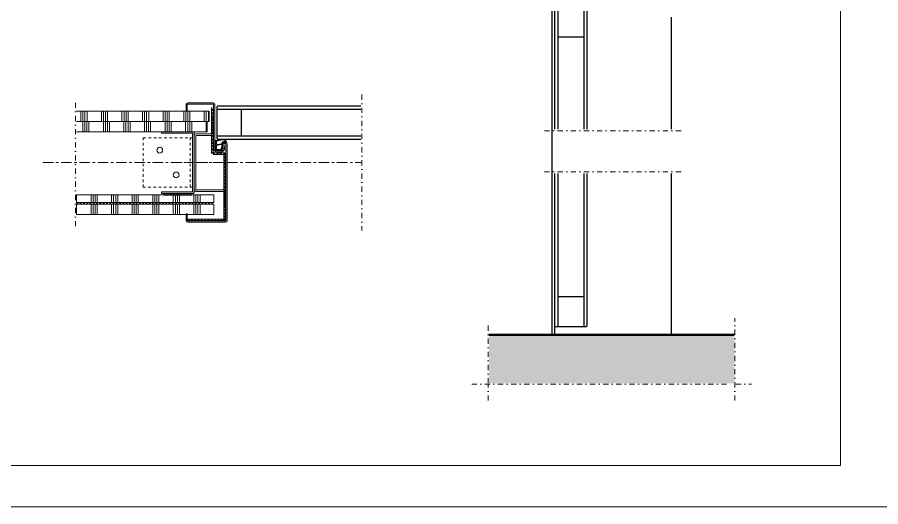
# Model space of a CAD drawing. Header units: millimetres. Extents: x -15087 to -10887, y 4459 to 7429.
# Drawn here: x -14038 to -12988, y 4459 to 5053 of the extents above; entities that cross this region are included whole.
import ezdxf

# ---------------------------------------------------------------- set-up
doc = ezdxf.new("R2010")
doc.units = ezdxf.units.MM
for name, pattern in [('Dash', [6.35, 3.175, -3.175]), ('Dash dot', [15.875, 6.35, -4.7625, 0, -4.7625]), ('Grid Line', [22.225, 12.7, -3.175, 3.175, -3.175]), ('Streep 2_2', [4, 2, -2]), ('Streep-stip _ detail', [4, 2, -1, 0, -1])]:
    doc.linetypes.add(name, pattern=pattern)
for name, color, linetype, lineweight in [('A-DETL', 90, 'Continuous', 13), ('A-DETL-GENF', 92, 'Continuous', 18), ('A-DETL-MBND', 5, 'Continuous', 25)]:
    doc.layers.add(name, color=color, linetype=linetype, lineweight=lineweight)

# ---------------------------------------------------------------- blocks, each defined once
blk = doc.blocks.new('32 binnendeur-vertikaal - D 40 _sp17_-2409984-32_2 Binnenkozijnen - Staal')
at = {"layer": 'A-DETL-GENF', "lineweight": 25}
for p, q in [((-920.3, 1036.5), (-921.3, 1035.5)), ((-921.3, 1035.5), (-921.3, 1032.5)), ((-885.3, 1032.5), (-921.3, 1032.5)), ((-921.3, 1032.5), (-921.3, 1000.5)), ((-735.4, 1032.5), (-921.3, 1032.5)), ((-735.4, 1036.5), (-920.3, 1036.5)), ((-885.3, 1000.5), (-885.3, 1032.5)), ((-534.3, 1036.5), (-681.4, 1036.5)), ((-533.3, 1032.5), (-681.4, 1032.5)), ((-569.3, 1032.5), (-569.3, 1000.5)), ((-533.3, 1032.5), (-569.3, 1032.5)), ((-533.3, 1035.5), (-534.3, 1036.5)), ((-533.3, 1032.5), (-533.3, 1035.5)), ((-533.3, 1000.5), (-533.3, 1032.5)), ((-921.3, 1000.5), (-921.3, 997.5)), ((-921.3, 1000.5), (-885.3, 1000.5)), ((-921.3, 1000.5), (-735.4, 1000.5)), ((-921.3, 997.5), (-920.3, 996.5)), ((-681.4, 1000.5), (-533.3, 1000.5)), ((-569.3, 1000.5), (-533.3, 1000.5)), ((-534.3, 996.5), (-533.3, 997.5)), ((-533.3, 997.5), (-533.3, 1000.5)), ((-920.3, 996.5), (-735.4, 996.5)), ((-681.4, 996.5), (-534.3, 996.5))]:
    blk.add_line(p, q, dxfattribs=at)
blk = doc.blocks.new('00 afbreeklijn 2 s l - breed 50-2323006-32_2 Binnenkozijnen - Staal')
at = {"layer": 'A-DETL-GENF', "linetype": 'Dash dot'}
for p, q in [((154, 50), (-15, 50)), ((154, 0), (-15, 0))]:
    blk.add_line(p, q, dxfattribs=at)
blk = doc.blocks.new('23 vloerweergave - 23 DI vloerweergave s e-V11-32_2 Binnenkozijnen - Staal')
at = {"layer": 'A-DETL-GENF', "linetype": 'Dash dot'}
blk.add_hatch(color=256, dxfattribs=at).paths.add_polyline_path([(149, 59), (-149, 59), (-149, 0), (149, 0)])
for p, q in [((-150, 80), (-150, -20)), ((150, 80), (150, 61)), ((-151, 60), (-170, 60)), ((170, 60), (-149, 60)), ((150, 59), (150, -20))]:
    blk.add_line(p, q, dxfattribs=at)
at = {"layer": 'A-DETL-GENF', "lineweight": 50}
blk.add_line((-149, 0), (149, 0), dxfattribs=at)
blk = doc.blocks.new('40  gipsplaat - D9_5-2957676-32_2 Binnenkozijnen - Staal')
at = {"layer": 'A-DETL-GENF', "lineweight": 13}
h = blk.add_hatch(dxfattribs=at)
h.set_pattern_fill('FP_121', color=256, style=0, pattern_type=2)
h.set_pattern_definition([(90, (13976.854, -4837.594), (-25, 1e-15), []), (90, (13979.354, -4837.594), (-25, 1e-15), []), (90, (13981.854, -4837.594), (-25, 1e-15), []), (90, (13984.354, -4837.594), (-25, 1e-15), [])])
h.paths.add_polyline_path([(1, -9.5), (168.1, -9.5), (168.1, 0), (1, 0)])
at = {"layer": 'A-DETL-GENF'}
for p, q in [((168.1, 0), (1, 0)), ((168.1, 0), (1, 0)), ((168.1, -9.5), (168.1, 0)), ((168.1, -9.5), (168.1, 0)), ((1, -9.5), (168.1, -9.5)), ((1, -9.5), (168.1, -9.5))]:
    blk.add_line(p, q, dxfattribs=at)
blk = doc.blocks.new('40  gipsplaat - D12_5-2957677-32_2 Binnenkozijnen - Staal')
at = {"layer": 'A-DETL-GENF', "lineweight": 13}
h = blk.add_hatch(dxfattribs=at)
h.set_pattern_fill('FP_122', color=256, style=0, pattern_type=2)
h.set_pattern_definition([(90, (13976.854, -4826.094), (-25, 1e-15), []), (90, (13979.354, -4826.094), (-25, 1e-15), []), (90, (13981.854, -4826.094), (-25, 1e-15), []), (90, (13984.354, -4826.094), (-25, 1e-15), [])])
h.paths.add_polyline_path([(134.3, -12.5), (134.3, -11.8), (135.8, -11.8), (135.8, -12.5), (168.1, -12.5), (168.1, 0), (1, 0), (1, -12.5)])
at = {"layer": 'A-DETL-GENF'}
for p, q in [((168.1, 0), (1, 0)), ((168.1, 0), (1, 0)), ((168.1, -12.5), (168.1, 0)), ((168.1, -12.5), (168.1, 0)), ((1, -12.5), (134.3, -12.5)), ((1, -12.5), (134.3, -12.5)), ((135.8, -12.5), (168.1, -12.5)), ((135.8, -12.5), (168.1, -12.5))]:
    blk.add_line(p, q, dxfattribs=at)
blk = doc.blocks.new('40  gipsplaat - D12_5-2957678-32_2 Binnenkozijnen - Staal')
at = {"layer": 'A-DETL-GENF', "lineweight": 13}
h = blk.add_hatch(dxfattribs=at)
h.set_pattern_fill('FP_123', color=256, style=0, pattern_type=2)
h.set_pattern_definition([(270, (-13816.854, 4914.3), (25, 1e-15), []), (270, (-13819.354, 4914.3), (25, 1e-15), []), (270, (-13821.854, 4914.3), (25, 1e-15), []), (270, (-13824.354, 4914.3), (25, 1e-15), [])])
h.paths.add_polyline_path([(15.7, 0), (0, 0), (0, -12.5), (159, -12.5), (159, 0), (16.5, 0)])
at = {"layer": 'A-DETL-GENF'}
for p, q in [((16.7, 0), (0, 0)), ((0, 0), (0, -12.5)), ((16.7, 0), (0, 0)), ((0, 0), (0, -12.5)), ((55.7, 0), (16.7, 0)), ((159, 0), (55.7, 0)), ((159, 0), (55.7, 0)), ((0, -12.5), (159, -12.5))]:
    blk.add_line(p, q, dxfattribs=at)
blk = doc.blocks.new('40  gipsplaat - D12_5-2957679-32_2 Binnenkozijnen - Staal')
at = {"layer": 'A-DETL-GENF', "lineweight": 13}
h = blk.add_hatch(dxfattribs=at)
h.set_pattern_fill('FP_124', color=256, style=0, pattern_type=2)
h.set_pattern_definition([(270, (-13814.486, 4926.8), (25, 1e-15), []), (270, (-13816.986, 4926.8), (25, 1e-15), []), (270, (-13819.486, 4926.8), (25, 1e-15), []), (270, (-13821.986, 4926.8), (25, 1e-15), [])])
h.paths.add_polyline_path([(18.9, 0), (0, 0), (0, -12.5), (161.4, -12.5), (161.4, 0), (26.6, 0)])
at = {"layer": 'A-DETL-GENF'}
for p, q in [((161.4, 0), (0, 0)), ((0, 0), (0, -12.5)), ((161.4, 0), (0, 0)), ((0, 0), (0, -12.5)), ((0, -12.5), (26.6, -12.5)), ((0, -12.5), (26.6, -12.5)), ((26.6, -12.5), (28.1, -12.5)), ((28.1, -12.5), (161.4, -12.5)), ((28.1, -12.5), (161.4, -12.5))]:
    blk.add_line(p, q, dxfattribs=at)
blk = doc.blocks.new('22 verzwaard metalstud profiel - 75 mm-2059195-32_2 Binnenkozijnen - Staal')
at = {"layer": 'A-DETL-GENF'}
blk.add_hatch(color=256, dxfattribs=at).paths.add_polyline_path([(37.5, -40), (37.5, -1), (36.5, 0), (-36.5, 0), (-37.5, -1), (-37.5, -40), (-35.5, -40), (-35.5, -2), (35.5, -2), (35.5, -40)])
for p, q in [((-36.5, 0), (-37.5, -1)), ((-37.5, -1), (-36.5, 0)), ((-33, 0), (-36.5, 0)), ((-33, 0), (-36.5, 0)), ((36.5, 0), (33, 0)), ((36.5, 0), (33, 0)), ((37.5, -1), (36.5, 0)), ((-37.5, -1), (-37.5, -40)), ((-37.5, -40), (-37.5, -1)), ((-35.5, -2), (35.5, -2)), ((-35.5, -40), (-35.5, -2)), ((-35.5, -40), (-35.5, -2)), ((-35.5, -2), (35.5, -2)), ((35.5, -2), (35.5, -40)), ((35.5, -40), (35.5, -2)), ((37.5, -1), (36.5, 0)), ((37.5, -40), (37.5, -1)), ((37.5, -40), (37.5, -1)), ((-37.5, -40), (-35.5, -40)), ((-37.5, -40), (-35.5, -40)), ((35.5, -40), (37.5, -40)), ((35.5, -40), (37.5, -40))]:
    blk.add_line(p, q, dxfattribs=at)
blk = doc.blocks.new('00 Afbreeklijn 0 s l - Type 1-2393058-32_2 Binnenkozijnen - Staal')
at = {"layer": 'A-DETL-GENF', "linetype": 'Dash dot'}
blk.add_line((140, 0), (-15, 0), dxfattribs=at)
blk = doc.blocks.new('30 L-anker plat a e - 60x60-4462558-32_2 Binnenkozijnen - Staal')
at = {"layer": 'A-DETL-GENF', "linetype": 'Streep-stip _ detail', "lineweight": 13}
for p, q in [((5, 4), (5, 30)), ((5, -15), (5, 2))]:
    blk.add_line(p, q, dxfattribs=at)
at = {"layer": 'A-DETL-GENF', "linetype": 'Dash'}
for p, q in [((-25, -60), (-25, 0)), ((35, 0), (-25, 0)), ((35, 0), (35, -60)), ((35, -3), (-25, -3)), ((35, -60), (-25, -60))]:
    blk.add_line(p, q, dxfattribs=at)
at = {"layer": 'A-DETL-GENF', "lineweight": 13}
for centre in [(20, -20), (-10, -40)]:
    blk.add_circle(centre, 3.5, dxfattribs=at)
blk = doc.blocks.new('30 loodslabbe - 2mm-2409258-32_2 Binnenkozijnen - Staal')
at = {"layer": 'A-DETL-GENF'}
for p, q in [((0, 2), (165.9, 2)), ((0, 0), (165.9, 0))]:
    blk.add_line(p, q, dxfattribs=at)
at = {"layer": 'A-DETL-GENF', "linetype": 'Streep 2_2', "lineweight": 50}
blk.add_line((0, 1), (165.9, 1), dxfattribs=at)
blk = doc.blocks.new('32 stalen kozijn kierdichting - 50x125 sp 15x48-V79-32_2 Binnenkozijnen - Staal')
at = {"layer": 'A-DETL-GENF', "lineweight": 13}
blk.add_hatch(color=256, dxfattribs=at).paths.add_polyline_path([(48, -72.5), (48.5, -72.4), (49, -72.2), (49.4, -71.9), (49.7, -71.5), (49.9, -71), (50, -70.5), (50, 22.5), (49.9, 23), (49.7, 23.5), (49.4, 23.9), (49, 24.2), (48.5, 24.4), (47.8, 24.5), (46, 24.5), (45.9, 24.4), (45.4, 24.3), (45, 23.9), (44.6, 23.5), (44.5, 23.1), (44.4, 22.6), (44.4, 22.2), (45.2, 17.4), (45.3, 16.8), (45.2, 16.2), (44.9, 15.6), (44.5, 15.2), (44, 14.8), (43.4, 14.6), (42.8, 14.5), (37.5, 14.5), (36.9, 14.6), (36.2, 14.9), (35.7, 15.3), (35.3, 15.8), (35.1, 16.6), (35, 17), (35, 70.5), (34.9, 71), (34.7, 71.5), (34.4, 71.9), (34, 72.2), (33.5, 72.4), (33, 72.5), (2, 72.5), (1.5, 72.4), (1, 72.2), (0.6, 71.9), (0.3, 71.5), (0.1, 71), (0, 70.5), (0, 62.5), (1.5, 62.5), (1.5, 71), (33.5, 71), (33.5, 17), (33.6, 16), (34, 15), (34.7, 14.2), (35.5, 13.5), (36.5, 13.1), (37.5, 13), (42.8, 13), (43.8, 13.1), (44.7, 13.5), (45.5, 14.1), (46.1, 14.8), (46.6, 15.7), (46.8, 16.7), (46.7, 17.7), (45.8, 23), (48.5, 23), (48.5, -71), (1.5, -71), (1.5, -62.5), (0, -62.5), (0, -70.5), (0.1, -71), (0.3, -71.5), (0.6, -71.9), (1, -72.2), (1.5, -72.4), (2, -72.5), (9.2, -72.5)])
h = blk.add_hatch(color=256, dxfattribs=at)
h.paths.add_polyline_path([(37.5, 14.6), (41.4, 15), (45, 16.5), (45.2, 16.8), (45.1, 17), (45.1, 17), (44.9, 17.1), (44.1, 16.8), (44.4, 22.9), (44.6, 23.5), (45, 24), (45.5, 24.3), (46, 24.6), (46.7, 24.7), (47.2, 24.7), (47.8, 24.5), (48.9, 24.5), (49, 24.9), (48.9, 25.4), (48.5, 26.3), (48, 27.1), (47.3, 27.7), (46.4, 28.2), (45.5, 28.5), (44, 28.5), (36.9, 26.9), (36.3, 26.9), (35.6, 27), (35, 27.2), (35, 26.2), (36.1, 25.4), (36.1, 22), (35, 22), (35, 21.2), (36.1, 20.4), (36.1, 16.6), (35, 16.9), (35.1, 16.3), (35.4, 15.7), (35.8, 15.3), (36.3, 14.9), (36.9, 14.7)])
h.paths.add_polyline_path([(37.6, 15.8), (37.4, 15.9), (37.2, 16.1), (37.1, 16.3), (37.1, 20.6), (37.3, 20.9), (37.5, 21), (37.6, 21.1), (42.9, 21.7), (43.1, 21.6), (43.2, 21.4), (43.3, 21.3), (43.1, 16.9), (42.9, 16.6), (42.5, 16.4), (40.1, 15.9)])
h.paths.add_polyline_path([(37.6, 22.1), (37.4, 22.2), (37.2, 22.4), (37.1, 22.7), (37.1, 25.7), (37.3, 26), (37.6, 26.2), (44.6, 27.7), (45.4, 27.6), (46.2, 27.3), (46.9, 26.8), (47.5, 26.1), (47.5, 25.9), (47.4, 25.8), (47.3, 25.7), (47.1, 25.6), (46.3, 25.7), (45.6, 25.6), (44.9, 25.3), (44.3, 24.9), (43.8, 24.3), (43.4, 23.6), (43.2, 22.9), (37.8, 22.1)])
at = {"layer": 'A-DETL-GENF'}
for p, q in [((0, 70.5), (0, 62.5)), ((1.5, 62.5), (1.5, 71)), ((1.5, 71), (33.5, 71)), ((33, 72.5), (2, 72.5)), ((33.5, 71), (33.5, 53.5)), ((35, 27.2), (35, 70.5)), ((0, 62.5), (1.5, 62.5)), ((33.5, 35), (33.5, 17)), ((35, 22), (35, 26.2)), ((35, 17), (35, 21.2)), ((44.4, 22.2), (45.2, 17.4)), ((46.7, 17.7), (45.8, 23)), ((45.8, 23), (48.5, 23)), ((47.8, 24.5), (46.4, 24.5)), ((48.5, 23), (48.5, -35)), ((50, -70.5), (50, 22.5)), ((42.8, 14.5), (37.5, 14.5)), ((37.5, 13), (42.8, 13)), ((1.5, -62.5), (0, -62.5)), ((0, -62.5), (0, -70.5)), ((1.5, -71), (1.5, -62.5)), ((48.5, -52.5), (48.5, -71)), ((48.5, -71), (1.5, -71)), ((2, -72.5), (48, -72.5))]:
    blk.add_line(p, q, dxfattribs=at)
at = {"layer": 'A-DETL-GENF', "lineweight": 13}
for p, q in [((33.5, 53.5), (31.5, 53.5)), ((31.5, 53.5), (31.5, 35)), ((33.5, 35), (33.5, 53.5)), ((10, 33), (10, -33)), ((31.5, 35), (12, 35)), ((12, -33), (12, 33)), ((12, 33), (31.5, 33)), ((35, 27.2), (35, 26.2)), ((35, 26.2), (36.1, 25.4)), ((36.1, 22), (35, 22)), ((35, 22), (35, 21.2)), ((35, 21.2), (36.1, 20.4)), ((36.1, 25.4), (36.1, 22)), ((44, 28.5), (36.9, 26.9)), ((37.1, 22.7), (37.1, 25.5)), ((37.6, 26.2), (44.6, 27.7)), ((37.6, 21.1), (42.7, 21.8)), ((43.2, 22.9), (37.8, 22.1)), ((43.3, 21.3), (43.1, 17.1)), ((44.1, 16.8), (44.4, 22.9)), ((47.8, 24.5), (48.9, 24.5)), ((36.1, 16.6), (35, 16.9)), ((36.1, 20.4), (36.1, 16.6)), ((37.1, 16.3), (37.1, 20.5)), ((44.9, 17.1), (44.1, 16.8)), ((46.5, -33), (12, -33)), ((12, -35), (46.5, -35)), ((46.5, -35), (46.5, -52.5)), ((48.5, -52.5), (48.5, -35)), ((46.5, -52.5), (48.5, -52.5))]:
    blk.add_line(p, q, dxfattribs=at)
at = {"layer": 'A-DETL-GENF'}
for centre, radius, start, end in [((2, 70.5), 2, 90, 180), ((33, 70.5), 2, 360, 90), ((46.4, 22.5), 2, 161.4286, 190), ((46.4, 22.5), 2, 90, 132.8571), ((48, 22.5), 2, 0, 90), ((37.5, 17), 4, 180, 270), ((37.5, 17), 2.53, 180, 182.5584), ((37.5, 17.1), 2.53, 184.5248, 269.2541), ((37.5, 17), 2.53, 195, 270), ((42.8, 17), 4.01, 270, 10), ((42.8, 17), 2.5, 270, 10), ((2, -70.5), 2, 180, 270), ((48, -70.5), 2, 270, 0)]:
    blk.add_arc(centre, radius, start, end, dxfattribs=at)
at = {"layer": 'A-DETL-GENF', "lineweight": 13}
for centre, radius, start, end in [((12, 33), 2, 90, 180), ((31.5, 35), 2, 270, 0), ((36.4, 29.5), 2.63, 239.0383, 282.2314), ((37.9, 25.5), 0.75, 112.8768, 180), ((37.7, 22.7), 0.569, 180, 277.815), ((37.7, 20.5), 0.559, 97.9395, 180), ((42.8, 21.3), 0.49, 357.7605, 98.6587), ((46.4, 22.5), 3.21, 78.3434, 173.5666), ((46.8, 22.2), 2.53, 65.5984, 163.7536), ((44.7, 24.4), 3.28, 32.6188, 92.4927), ((44.6, 24), 4.57, 17.0704, 78.4153), ((47.2, 26), 0.356, 258.3434, 32.6188), ((47.3, 25), 1.69, 342.8195, 12.6948), ((37.6, 16.3), 0.5, 180, 269.8613), ((37.7, 29.8), 15.3, 269.2541, 298.7826), ((38.3, 31.1), 15.3, 267.6275, 286.3295), ((42.3, 17.1), 0.763, 286.3295, 357.7605), ((44.9, 16.7), 0.329, 299.5465, 96.063), ((12, -33), 2, 180, 270), ((46.5, -35), 2, 0, 90)]:
    blk.add_arc(centre, radius, start, end, dxfattribs=at)
blk = doc.blocks.new('30 loodslabbe - 2mm-2408360-32_2 Binnenkozijnen - Staal')
at = {"layer": 'A-DETL-GENF'}
for p, q in [((0, 2), (33.6, 2)), ((0, 0), (33.6, 0))]:
    blk.add_line(p, q, dxfattribs=at)
at = {"layer": 'A-DETL-GENF', "linetype": 'Streep 2_2', "lineweight": 50}
blk.add_line((0, 1), (33.6, 1), dxfattribs=at)
blk = doc.blocks.new('30 loodslabbe - 2mm-2409051-32_2 Binnenkozijnen - Staal')
at = {"layer": 'A-DETL-GENF'}
for p, q in [((0, 2), (44.5, 2)), ((0, 0), (44.5, 0))]:
    blk.add_line(p, q, dxfattribs=at)
at = {"layer": 'A-DETL-GENF', "linetype": 'Streep 2_2', "lineweight": 50}
blk.add_line((0, 1), (44.5, 1), dxfattribs=at)
blk = doc.blocks.new('30 loodslabbe - 2mm-2409140-32_2 Binnenkozijnen - Staal')
at = {"layer": 'A-DETL-GENF'}
for p, q in [((0, 2), (81.4, 2)), ((0, 0), (81.4, 0))]:
    blk.add_line(p, q, dxfattribs=at)
at = {"layer": 'A-DETL-GENF', "linetype": 'Streep 2_2', "lineweight": 50}
blk.add_line((0, 1), (81.4, 1), dxfattribs=at)
blk = doc.blocks.new('30 loodslabbe - 2mm-2408753-32_2 Binnenkozijnen - Staal')
at = {"layer": 'A-DETL-GENF'}
for p, q in [((0, 2), (14.2, 2)), ((0, 0), (14.2, 0))]:
    blk.add_line(p, q, dxfattribs=at)
at = {"layer": 'A-DETL-GENF', "linetype": 'Streep 2_2', "lineweight": 50}
blk.add_line((0, 1), (14.2, 1), dxfattribs=at)
blk = doc.blocks.new('30 loodslabbe - 2mm-2409522-32_2 Binnenkozijnen - Staal')
at = {"layer": 'A-DETL-GENF'}
for p, q in [((0, 2), (56, 2)), ((0, 0), (56, 0))]:
    blk.add_line(p, q, dxfattribs=at)
at = {"layer": 'A-DETL-GENF', "linetype": 'Streep 2_2', "lineweight": 50}
blk.add_line((0, 1), (56, 1), dxfattribs=at)
blk = doc.blocks.new('32 binnendeur-horizontaal - D 40 _sp17_-2410288-32_2 Binnenkozijnen - Staal')
at = {"layer": 'A-DETL-GENF', "lineweight": 25}
for p, q in [((-944.3, 1038.5), (-945.3, 1037.5)), ((-945.3, 1037.5), (-945.3, 1034.5)), ((-915.3, 1034.5), (-945.3, 1034.5)), ((-945.3, 1034.5), (-945.3, 1002.5)), ((-770, 1034.5), (-945.3, 1034.5)), ((-770, 1038.5), (-944.3, 1038.5)), ((-915.3, 1002.5), (-915.3, 1034.5)), ((-945.3, 1002.5), (-945.3, 999.5)), ((-945.3, 1002.5), (-915.3, 1002.5)), ((-945.3, 1002.5), (-770, 1002.5)), ((-945.3, 999.5), (-944.3, 998.5)), ((-944.3, 998.5), (-770, 998.5))]:
    blk.add_line(p, q, dxfattribs=at)
blk = doc.blocks.new('00 afbreeklijn 1 s l - Type 1-2410287-32_2 Binnenkozijnen - Staal')
at = {"layer": 'A-DETL-GENF', "linetype": 'Dash dot'}
blk.add_line((155, 0), (-10, 0), dxfattribs=at)

msp = doc.modelspace()

# ---------------------------------------------------------------- linework, layer by layer
at = {"layer": 'A-DETL', "lineweight": 18}
for p, q in [((-13037.1, 5783.6), (-13037.1, 4508.6)), ((-15037.1, 4508.6), (-13037.1, 4508.6)), ((-15087.1, 4458.6), (-10887.1, 4458.6))]:
    msp.add_line(p, q, dxfattribs=at)
at = {"layer": 'A-DETL', "linetype": 'Grid Line'}
for p, q in [((-14006.6, 4876.8), (-13822.6, 4876.8)), ((-13820.5, 4876.8), (-13784.1, 4876.8)), ((-13782.6, 4876.8), (-13620.1, 4876.8))]:
    msp.add_line(p, q, dxfattribs=at)
at = {"layer": 'A-DETL-MBND'}
for p, q in [((-13388, 5068.3), (-13388, 4667.6)), ((-13243, 5053.3), (-13243, 4917.4)), ((-13385, 5035.3), (-13385, 4917.4)), ((-13385, 4863.4), (-13385, 4667.6)), ((-13243, 4863.4), (-13243, 4667.6))]:
    msp.add_line(p, q, dxfattribs=at)

# ---------------------------------------------------------------- block references
at = {"layer": 'A-DETL-GENF', "lineweight": 25, "rotation": 90}
msp.add_blockref('32 binnendeur-vertikaal - D 40 _sp17_-2409984-32_2 Binnenkozijnen - Staal', (-12348.5, 5598.8), dxfattribs=at)
at = {"layer": 'A-DETL-GENF', "linetype": 'Dash dot'}
for name, p, rotation in [('00 Afbreeklijn 0 s l - Type 1-2393058-32_2 Binnenkozijnen - Staal', (-13966.9, 4939.3), 270), ('00 afbreeklijn 1 s l - Type 1-2410287-32_2 Binnenkozijnen - Staal', (-13619.1, 4804.4), 90.00000000000058), ('23 vloerweergave - 23 DI vloerweergave s e-V11-32_2 Binnenkozijnen - Staal', (-13315.5, 4667.6), 180)]:
    msp.add_blockref(name, p, dxfattribs=dict(at, rotation=rotation))
at = {"layer": 'A-DETL-GENF', "lineweight": 13}
msp.add_blockref('32 stalen kozijn kierdichting - 50x125 sp 15x48-V79-32_2 Binnenkozijnen - Staal', (-13832.6, 4876.8), dxfattribs=at)
at = {"layer": 'A-DETL-GENF'}
for name, p, rotation in [('30 loodslabbe - 2mm-2409522-32_2 Binnenkozijnen - Staal', (-13799.6, 4887.7), 90), ('40  gipsplaat - D12_5-2957679-32_2 Binnenkozijnen - Staal', (-13804.5, 4926.8), 180), ('40  gipsplaat - D12_5-2957678-32_2 Binnenkozijnen - Staal', (-13806.9, 4914.3), 180), ('22 verzwaard metalstud profiel - 75 mm-2059195-32_2 Binnenkozijnen - Staal', (-13822.6, 4876.8), 270), ('30 loodslabbe - 2mm-2409140-32_2 Binnenkozijnen - Staal', (-13784.9, 4806.2), 90), ('30 loodslabbe - 2mm-2408360-32_2 Binnenkozijnen - Staal', (-13826.1, 4839.3), 180)]:
    msp.add_blockref(name, p, dxfattribs=dict(at, rotation=rotation))
at = {"layer": 'A-DETL-GENF', "lineweight": 25}
msp.add_blockref('32 binnendeur-horizontaal - D 40 _sp17_-2410288-32_2 Binnenkozijnen - Staal', (-12850.1, 3906.8), dxfattribs=at)
at = {"layer": 'A-DETL-GENF', "linetype": 'Dash dot'}
msp.add_blockref('00 afbreeklijn 2 s l - breed 50-2323006-32_2 Binnenkozijnen - Staal', (-13385, 4865.4), dxfattribs=at)
at = {"layer": 'A-DETL-GENF', "linetype": 'Streep-stip _ detail', "lineweight": 13, "rotation": 269.9999999999995}
msp.add_blockref('30 L-anker plat a e - 60x60-4462558-32_2 Binnenkozijnen - Staal', (-13824.6, 4881.8), dxfattribs=at)
at = {"layer": 'A-DETL-GENF'}
for name, p in [('30 loodslabbe - 2mm-2408753-32_2 Binnenkozijnen - Staal', (-13799.7, 4886.7)), ('40  gipsplaat - D9_5-2957676-32_2 Binnenkozijnen - Staal', (-13966.9, 4837.6)), ('30 loodslabbe - 2mm-2409258-32_2 Binnenkozijnen - Staal', (-13965.8, 4826.1)), ('40  gipsplaat - D12_5-2957677-32_2 Binnenkozijnen - Staal', (-13966.9, 4826.1)), ('30 loodslabbe - 2mm-2409051-32_2 Binnenkozijnen - Staal', (-13830.4, 4806.2))]:
    msp.add_blockref(name, p, dxfattribs=at)

doc.saveas('drawing.dxf')
